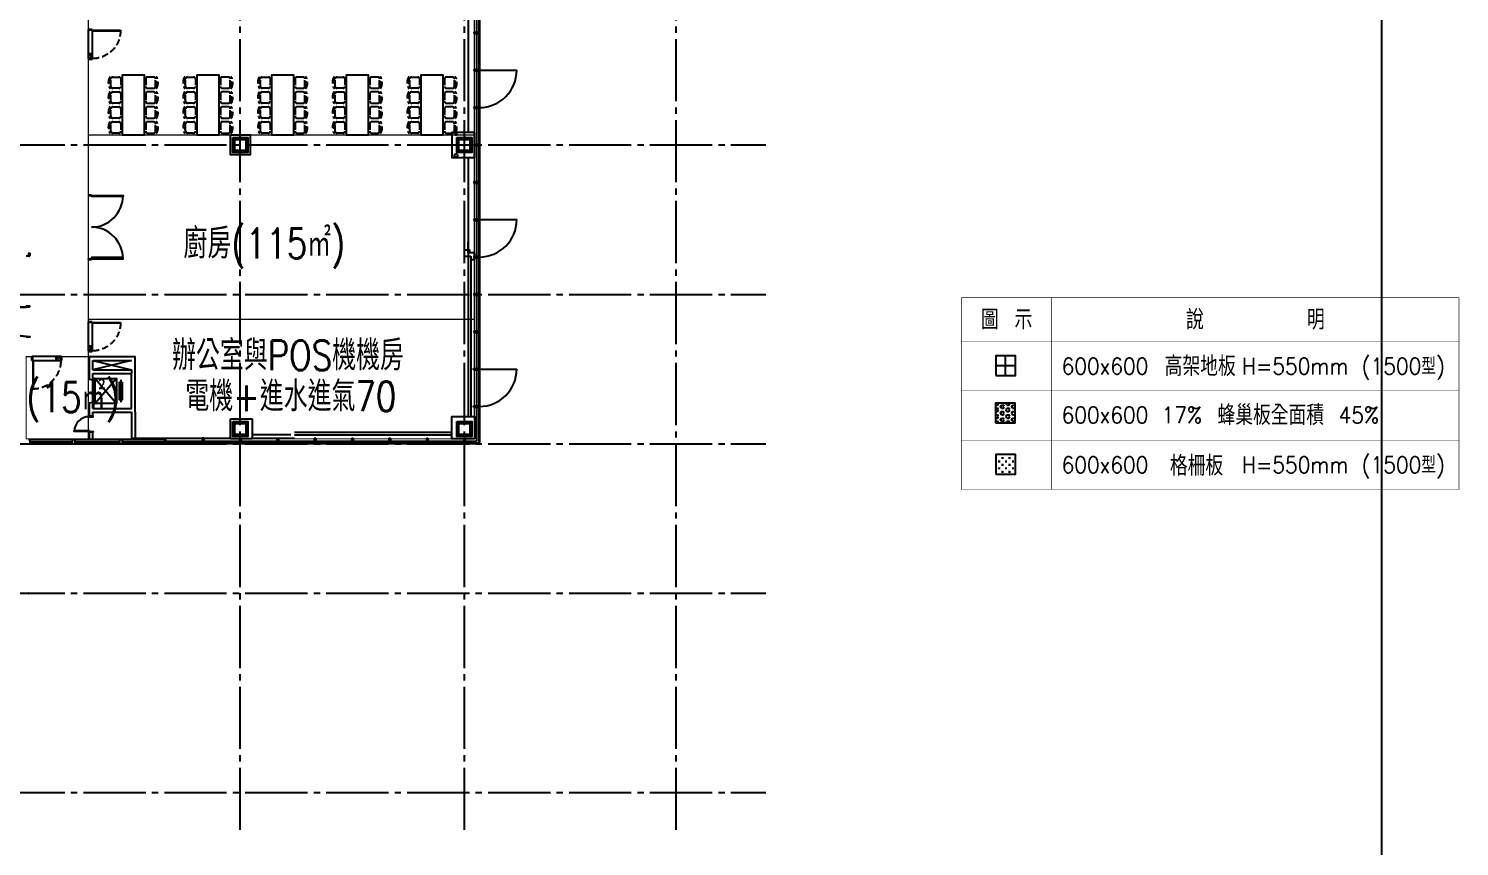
# Model space of a CAD drawing. Header units: millimetres. Extents: x -48783 to 30095, y 6477 to 24477.
# Drawn here: x 24350 to 30095, y 10534 to 13817 of the extents above; entities that cross this region are included whole.
import ezdxf
from ezdxf.enums import TextEntityAlignment as Align

# ---------------------------------------------------------------- set-up
doc = ezdxf.new("R2010")
doc.units = ezdxf.units.MM
doc.header["$LTSCALE"] = 100
for name, pattern in [('X-N-FAB-L20$0$1', [0.375, 0.25, -0.125]), ('X-N-FAB-L20$0$COL-CEN-LIN', [3.25, 2.5, -0.25, 0.25, -0.25]), ('X-N-FAB-L20$0$HIDDEN', [0.375, 0.25, -0.125])]:
    doc.linetypes.add(name, pattern=pattern)
for name, color, linetype in [('0-XREF', 7, 'Continuous'), ('188K-SM-03-F1-L20-ARCH-RF-Y2257103$0$K-TXT', 53, 'Continuous'), ('188K-SM-03-F1-L20-ARCH-RF-Y2257103$0$K-蜂巢板', 134, 'Continuous'), ('X-N-FAB-L20$0$08', 8, 'Continuous'), ('X-N-FAB-L20$0$BLOCK', 8, 'Continuous'), ('X-N-FAB-L20$0$CCL', 8, 'X-N-FAB-L20$0$COL-CEN-LIN'), ('X-N-FAB-L20$0$COL', 8, 'Continuous'), ('X-N-FAB-L20$0$COL-S', 8, 'Continuous'), ('X-N-FAB-L20$0$DOOR', 8, 'Continuous'), ('X-N-FAB-L20$0$DOORSILL', 8, 'Continuous'), ('X-N-FAB-L20$0$DW_Frame', 8, 'Continuous'), ('X-N-FAB-L20$0$FUN', 8, 'Continuous'), ('X-N-FAB-L20$0$FURNITURE', 8, 'Continuous'), ('X-N-FAB-L20$0$H-FURN', 8, 'X-N-FAB-L20$0$1'), ('X-N-FAB-L20$0$TXT-CODE', 8, 'Continuous')]:
    doc.layers.add(name, color=color, linetype=linetype)
doc.styles.add('188K-SM-03-F1-L20-ARCH-RF-Y2257103$0$Standard', font='txt.shx', dxfattribs={"bigfont": 'chineset.shx'})
doc.styles.add('X-N-FAB-L20$0$CHINA', font='simplex.shx', dxfattribs={"width": 0.75, "bigfont": 'chineset.shx'})
doc.styles.add('X-N-FAB-L20$0$Standard', font='romans.shx', dxfattribs={"bigfont": 'chineset.shx'})
doc.styles.add('X-N-FAB-L20$0$TG_NOTE_TEXT', font='simplex.shx', dxfattribs={"width": 0.75, "bigfont": 'chineset.shx'})
doc.dimstyles.new('X-N-FAB-L20$0$0-Defpoint', dxfattribs={"dimtxt": 15, "dimasz": 0.5, "dimexe": 0.5, "dimexo": 0.5, "dimgap": 0.5, "dimtad": 1, "dimdsep": 46, "dimtxsty": 'X-N-FAB-L20$0$CHINA', "dimblk": 'X-N-FAB-L20$0$_None', "dimcen": 10, "dimclrd": 256, "dimclre": 256, "dimclrt": 256, "dimadec": 0, "dimazin": 0, "dimtfac": 1, "dimtix": 1, "dimtmove": 2, "dimatfit": 3, "dimldrblk": 'X-N-FAB-L20$0$_None', "dimfxl": 0.5, "dimtolj": 1, "dimtzin": 0, "dimarcsym": 0})

# ---------------------------------------------------------------- blocks, each defined once
blk = doc.blocks.new('X-N-FAB-L20$0$A$C028b1125')
at = {"layer": 'X-N-FAB-L20$0$COL'}
blk.add_lwpolyline([(0, 60), (60, 60), (60, 0), (0, 0)], close=True, dxfattribs=at)
at = {"layer": 'X-N-FAB-L20$0$COL-S'}
for points in [[(5, 5), (5, 55), (55, 55), (55, 5)], [(8, 8), (8, 52), (52, 52), (52, 8)]]:
    blk.add_lwpolyline(points, close=True, dxfattribs=at)
blk = doc.blocks.new('X-N-FAB-L20$0$A$C20c95bda')
at = {"layer": 'X-N-FAB-L20$0$CCL'}
for p, q in [((26220, 0), (26220, 9160)), ((27120, 0), (27120, 9160)), ((27970, 0), (27970, 9160)), ((240, 2750), (28330, 2750)), ((240, 2150), (28330, 2150)), ((240, 1550), (28330, 1550)), ((240, 950), (28330, 950)), ((240, 150), (28330, 150))]:
    blk.add_line(p, q, dxfattribs=at)
at = {"layer": 'X-N-FAB-L20$0$COL'}
for p in [(26190, 2720), (27090, 2720), (26190, 1580), (27090, 1580)]:
    blk.add_blockref('X-N-FAB-L20$0$A$C028b1125', p, dxfattribs=at)
blk = doc.blocks.new('X-N-FAB-L20$0$A$C1d07c4d4')
for centre, radius in [((26783.5, 2767.2), 3.5), ((26783.5, 2682.8), 6.25)]:
    blk.add_circle(centre, radius)
at = {"layer": 'X-N-FAB-L20$0$08'}
for p, q in [((26866.4, 4538), (26866.4, 1536)), ((26875.3, 4477.1), (26875.3, 1527.1)), ((26877.4, 4475), (26877.4, 1525)), ((26832.4, 3875), (26832.4, 2775)), ((26856.5, 3178), (26877.4, 3178)), ((26856.5, 3172), (26856.5, 3178)), ((26856.5, 3172), (26877.4, 3172)), ((26866.4, 3172), (26866.4, 3178)), ((26873.4, 3172), (26873.4, 3178)), ((26875.3, 3172), (26875.3, 3178)), ((26856.5, 3028), (26877.4, 3028)), ((26856.5, 3022), (26856.5, 3028)), ((26856.5, 3022), (26877.4, 3022)), ((26866.4, 3022), (26866.4, 3028)), ((26873.4, 3022), (26873.4, 3028)), ((26875.3, 3022), (26875.3, 3028)), ((26875.3, 3025), (27025.3, 3025)), ((26877.4, 3025), (27027.4, 3025)), ((26856.5, 2872), (26856.5, 2878)), ((26856.5, 2878), (26877.4, 2878)), ((26866.4, 2872), (26866.4, 2878)), ((26873.4, 2872), (26873.4, 2878)), ((26875.3, 2872), (26875.3, 2878)), ((26856.5, 2872), (26877.4, 2872)), ((26856.5, 2728), (26877.4, 2728)), ((26856.5, 2722), (26856.5, 2728)), ((26856.5, 2722), (26877.4, 2722)), ((26866.4, 2722), (26866.4, 2728)), ((26873.4, 2722), (26873.4, 2728)), ((26875.3, 2722), (26875.3, 2728)), ((26832.4, 2675), (26832.4, 1635)), ((26832.4, 2675), (26832.4, 1635)), ((26856.5, 2572), (26856.5, 2578)), ((26856.5, 2578), (26877.4, 2578)), ((26856.5, 2572), (26877.4, 2572)), ((26866.4, 2572), (26866.4, 2578)), ((26873.4, 2572), (26873.4, 2578)), ((26875.3, 2572), (26875.3, 2578)), ((26856.5, 2422), (26856.5, 2428)), ((26856.5, 2428), (26877.4, 2428)), ((26856.5, 2422), (26877.4, 2422)), ((26866.4, 2422), (26866.4, 2428)), ((26873.4, 2422), (26873.4, 2428)), ((26875.3, 2422), (26875.3, 2428)), ((26875.3, 2425), (27025.3, 2425)), ((26877.4, 2425), (27027.4, 2425)), ((26817.4, 2279), (26817.4, 2304)), ((26817.4, 2304), (26832.4, 2304)), ((26832.4, 2291.5), (26832.4, 2334)), ((25070.4, 2279), (25057.4, 2279)), ((26817.4, 2279), (26842.4, 2279)), ((26856.5, 2291.5), (26832.4, 2291.5)), ((26832.4, 2279), (26832.4, 1635)), ((26842.4, 2279), (26842.4, 2265)), ((26842.4, 2265), (26842.4, 1635)), ((26842.4, 2265), (26856.5, 2265)), ((26856.5, 2291.5), (26856.5, 2265)), ((26856.5, 2272), (26856.5, 2278)), ((26856.5, 2278), (26877.4, 2278)), ((26856.5, 2272), (26877.4, 2272)), ((26866.4, 2272), (26866.4, 2278)), ((26873.4, 2272), (26873.4, 2278)), ((26875.3, 2272), (26875.3, 2278)), ((26856.5, 2122), (26856.5, 2128)), ((26856.5, 2128), (26877.4, 2128)), ((26866.4, 2122), (26866.4, 2128)), ((26873.4, 2122), (26873.4, 2128)), ((26875.3, 2122), (26875.3, 2128)), ((26856.5, 2122), (26877.4, 2122)), ((26856.5, 1972), (26856.5, 1978)), ((26856.5, 1978), (26877.4, 1978)), ((26856.5, 1972), (26877.4, 1972)), ((26866.4, 1972), (26866.4, 1978)), ((26873.4, 1972), (26873.4, 1978)), ((26875.3, 1972), (26875.3, 1978)), ((26854.4, 1822), (26854.4, 1828)), ((26854.4, 1828), (26877.4, 1828)), ((26854.4, 1822), (26854.4, 1828)), ((26854.4, 1822), (26877.4, 1822)), ((26856.5, 1822), (26856.5, 1828)), ((26856.5, 1828), (26877.4, 1828)), ((26856.5, 1822), (26877.4, 1822)), ((26866.4, 1822), (26866.4, 1828)), ((26866.4, 1822), (26866.4, 1828)), ((26873.4, 1822), (26873.4, 1828)), ((26873.4, 1822), (26873.4, 1828)), ((26875.3, 1822), (26875.3, 1828)), ((26875.3, 1822), (26875.3, 1828)), ((26875.3, 1825), (27025.3, 1825)), ((26877.4, 1822), (26877.4, 1828)), ((26877.4, 1825), (27027.4, 1825)), ((26854.4, 1672), (26854.4, 1678)), ((26854.4, 1678), (26877.4, 1678)), ((26854.4, 1672), (26854.4, 1678)), ((26854.4, 1672), (26877.4, 1672)), ((26856.5, 1672), (26856.5, 1678)), ((26856.5, 1678), (26877.4, 1678)), ((26856.5, 1672), (26877.4, 1672)), ((26866.4, 1672), (26866.4, 1678)), ((26866.4, 1672), (26866.4, 1678)), ((26873.4, 1672), (26873.4, 1678)), ((26873.4, 1672), (26873.4, 1678)), ((26875.3, 1672), (26875.3, 1678)), ((26875.3, 1672), (26875.3, 1678)), ((26877.4, 1672), (26877.4, 1678)), ((25877.4, 1625), (25964.9, 1625)), ((25877.4, 1545), (25877.4, 1625)), ((25964.9, 1625), (25964.9, 1545)), ((25964.9, 1563), (26119.9, 1563)), ((26767.4, 1570), (26134.9, 1570)), ((26767.4, 1560), (26134.9, 1560)), ((25067.4, 1542), (25617.4, 1542)), ((25067.4, 1525), (25617.4, 1525)), ((25072.4, 1542), (25072.4, 1525)), ((25072.4, 1533.5), (25242.4, 1533.5)), ((25242.4, 1542), (25242.4, 1525)), ((25252.4, 1542), (25252.4, 1525)), ((25252.4, 1533.5), (25432.4, 1533.5)), ((25432.4, 1542), (25432.4, 1525)), ((25442.4, 1542), (25442.4, 1525)), ((25442.4, 1533.5), (25612.4, 1533.5)), ((25479.9, 1548), (25877.4, 1548)), ((25612.4, 1542), (25612.4, 1525)), ((25617.4, 1542), (25617.4, 1525)), ((25617.4, 1536), (26866.4, 1536)), ((26875.3, 1527.1), (25617.4, 1527.1)), ((26877.4, 1525), (25617.4, 1525)), ((25770.4, 1548), (25764.4, 1548)), ((25764.4, 1548), (25764.4, 1527.1)), ((25770.4, 1536), (25764.4, 1536)), ((25770.4, 1529), (25764.4, 1529)), ((25770.4, 1527.1), (25764.4, 1527.1)), ((25770.4, 1548), (25770.4, 1527.1)), ((25964.9, 1545), (25877.4, 1545)), ((25914.4, 1548), (25914.4, 1527.1)), ((25914.4, 1536), (25920.4, 1536)), ((25914.4, 1529), (25920.4, 1529)), ((25914.4, 1527.1), (25920.4, 1527.1)), ((25920.4, 1548), (25920.4, 1527.1)), ((25964.9, 1548), (26134.9, 1548)), ((26064.4, 1548), (26064.4, 1527.1)), ((26064.4, 1548), (26070.4, 1548)), ((26064.4, 1536), (26070.4, 1536)), ((26064.4, 1529), (26070.4, 1529)), ((26064.4, 1527.1), (26070.4, 1527.1)), ((26070.4, 1548), (26070.4, 1527.1)), ((26214.4, 1548), (26220.4, 1548)), ((26214.4, 1548), (26214.4, 1527.1)), ((26214.4, 1536), (26220.4, 1536)), ((26214.4, 1529), (26220.4, 1529)), ((26214.4, 1527.1), (26220.4, 1527.1)), ((26220.4, 1548), (26220.4, 1527.1)), ((26364.4, 1548), (26364.4, 1527.1)), ((26364.4, 1548), (26370.4, 1548)), ((26364.4, 1536), (26370.4, 1536)), ((26364.4, 1529), (26370.4, 1529)), ((26364.4, 1527.1), (26370.4, 1527.1)), ((26370.4, 1548), (26370.4, 1527.1)), ((26514.4, 1548), (26514.4, 1527.1)), ((26514.4, 1548), (26520.4, 1548)), ((26514.4, 1536), (26520.4, 1536)), ((26514.4, 1529), (26520.4, 1529)), ((26514.4, 1527.1), (26520.4, 1527.1)), ((26520.4, 1548), (26520.4, 1527.1)), ((26664.4, 1548), (26664.4, 1527.1)), ((26664.4, 1548), (26670.4, 1548)), ((26664.4, 1536), (26670.4, 1536)), ((26664.4, 1529), (26670.4, 1529)), ((26664.4, 1527.1), (26670.4, 1527.1)), ((26670.4, 1548), (26670.4, 1527.1)), ((26814.4, 1548), (26814.4, 1527.1)), ((26814.4, 1548), (26820.4, 1548)), ((26814.4, 1548), (26814.4, 1527.1)), ((26814.4, 1548), (26820.4, 1548)), ((26814.4, 1536), (26820.4, 1536)), ((26814.4, 1536), (26820.4, 1536)), ((26814.4, 1529), (26820.4, 1529)), ((26814.4, 1529), (26820.4, 1529)), ((26814.4, 1527.1), (26820.4, 1527.1)), ((26814.4, 1527.1), (26820.4, 1527.1)), ((26820.4, 1548), (26820.4, 1527.1)), ((26820.4, 1548), (26820.4, 1527.1))]:
    blk.add_line(p, q, dxfattribs=at)
for points in [[(25957.4, 2731), (25957.4, 2685), (25877.4, 2685), (25877.4, 2765)], [(25877.4, 2765), (25957.4, 2765), (25957.4, 2731)], [(25067.6, 928.8), (25067.6, 925.8), (25066, 925.8), (25066, 924.2), (25067.6, 924.2), (25067.6, 921.2)]]:
    blk.add_lwpolyline(points, dxfattribs=at)
for points in [[(26857.4, 2775), (26767.4, 2775), (26767.4, 2675), (26857.4, 2675), (26857.4, 2775)], [(25887.4, 2755), (25947.4, 2755), (25947.4, 2695), (25887.4, 2695)], [(25892.4, 2700), (25892.4, 2750), (25942.4, 2750), (25942.4, 2700)], [(25895.4, 2703), (25895.4, 2747), (25939.4, 2747), (25939.4, 2703)], [(26787.4, 2755), (26847.4, 2755), (26847.4, 2695), (26787.4, 2695)], [(26792.4, 2700), (26792.4, 2750), (26842.4, 2750), (26842.4, 2700)], [(26795.4, 2703), (26795.4, 2747), (26839.4, 2747), (26839.4, 2703)], [(26837.4, 2294), (26832.4, 2294), (26832.4, 2304), (26837.4, 2304)], [(25067.4, 2279), (25070.4, 2279), (25070.4, 2282), (25073.4, 2282), (25073.4, 2289), (25067.4, 2289)], [(25887.4, 1615), (25947.4, 1615), (25947.4, 1555), (25887.4, 1555)], [(25892.4, 1560), (25892.4, 1610), (25942.4, 1610), (25942.4, 1560)], [(26857.4, 1545), (26767.4, 1545), (26767.4, 1635), (26857.4, 1635), (26857.4, 1545)], [(26787.4, 1615), (26847.4, 1615), (26847.4, 1555), (26787.4, 1555)], [(26792.4, 1560), (26792.4, 1610), (26842.4, 1610), (26842.4, 1560)], [(25895.4, 1563), (25895.4, 1607), (25939.4, 1607), (25939.4, 1563)], [(26795.4, 1563), (26795.4, 1607), (26839.4, 1607), (26839.4, 1563)]]:
    blk.add_lwpolyline(points, close=True, dxfattribs=at)
for centre in [(26877.4, 3025), (26877.4, 2425), (26877.4, 1825)]:
    blk.add_arc(centre, 150, 270.0002, 359.99995, dxfattribs=at)
blk = doc.blocks.new('*U161')
at = {"layer": 'X-N-FAB-L20$0$FURNITURE', "linetype": 'Continuous', "ltscale": 0.1}
blk.add_lwpolyline([(0, 0), (90, 0), (90, 240), (0, 240)], close=True, dxfattribs=at)
at = {"layer": 'X-N-FAB-L20$0$H-FURN'}
for p, q in [((-48.6, 231.9), (-46.8, 231)), ((138.6, 231.9), (136.8, 231)), ((-48.6, 188.1), (-46.8, 189)), ((138.6, 188.1), (136.8, 189)), ((-48.6, 171.9), (-46.8, 171)), ((-48.6, 128.1), (-46.8, 129)), ((138.6, 171.9), (136.8, 171)), ((138.6, 128.1), (136.8, 129)), ((-48.6, 111.9), (-46.8, 111)), ((-48.6, 68.1), (-46.8, 69)), ((138.6, 111.9), (136.8, 111)), ((138.6, 68.1), (136.8, 69)), ((-48.6, 51.9), (-46.8, 51)), ((-48.6, 8.1), (-46.8, 9)), ((138.6, 51.9), (136.8, 51)), ((138.6, 8.1), (136.8, 9))]:
    blk.add_line(p, q, dxfattribs=at)
for points in [[(-36.9, 187.5, -0.414214), (-44.4, 195), (-44.4, 225, -0.414214), (-36.9, 232.5), (-12.5, 232.5, -0.414214), (-5, 225), (-5, 195, -0.414214), (-12.5, 187.5)], [(126.9, 187.5, 0.414214), (134.4, 195), (134.4, 225, 0.414214), (126.9, 232.5), (102.5, 232.5, 0.414214), (95, 225), (95, 195, 0.414214), (102.5, 187.5)], [(-36.9, 127.5, -0.414214), (-44.4, 135), (-44.4, 165, -0.414214), (-36.9, 172.5), (-12.5, 172.5, -0.414214), (-5, 165), (-5, 135, -0.414214), (-12.5, 127.5)], [(126.9, 127.5, 0.414214), (134.4, 135), (134.4, 165, 0.414214), (126.9, 172.5), (102.5, 172.5, 0.414214), (95, 165), (95, 135, 0.414214), (102.5, 127.5)], [(-36.9, 67.5, -0.414214), (-44.4, 75), (-44.4, 105, -0.414214), (-36.9, 112.5), (-12.5, 112.5, -0.414214), (-5, 105), (-5, 75, -0.414214), (-12.5, 67.5)], [(126.9, 67.5, 0.414214), (134.4, 75), (134.4, 105, 0.414214), (126.9, 112.5), (102.5, 112.5, 0.414214), (95, 105), (95, 75, 0.414214), (102.5, 67.5)], [(-36.9, 7.5, -0.414214), (-44.4, 15), (-44.4, 45, -0.414214), (-36.9, 52.5), (-12.5, 52.5, -0.414214), (-5, 45), (-5, 15, -0.414214), (-12.5, 7.5)], [(126.9, 7.5, 0.414214), (134.4, 15), (134.4, 45, 0.414214), (126.9, 52.5), (102.5, 52.5, 0.414214), (95, 45), (95, 15, 0.414214), (102.5, 7.5)]]:
    blk.add_lwpolyline(points, format="xyb", close=True, dxfattribs=at)
for centre, radius, start, end in [((-1.9, 210), 53.1, 156.60739, 203.39261), ((-49.3, 230.5), 1.5, 64.94238, 156.60739), ((-47.4, 229.6), 1.5, 336.67451, 64.94238), ((137.4, 229.6), 1.5, 115.05762, 203.32549), ((139.3, 230.5), 1.5, 23.39261, 115.05762), ((91.9, 210), 53.1, 336.60739, 23.39261), ((-49.3, 189.5), 1.5, 203.39261, 295.05762), ((-1.9, 210), 48.1, 156.67451, 203.32549), ((-47.4, 190.4), 1.5, 295.05762, 23.32549), ((137.4, 190.4), 1.5, 156.67451, 244.94238), ((91.9, 210), 48.1, 336.67451, 23.32549), ((139.3, 189.5), 1.5, 244.94238, 336.60739), ((-1.9, 150), 53.1, 156.60739, 203.39261), ((-49.3, 170.5), 1.5, 64.94238, 156.60739), ((-49.3, 129.5), 1.5, 203.39261, 295.05762), ((-1.9, 150), 48.1, 156.67451, 203.32549), ((-47.4, 169.6), 1.5, 336.67451, 64.94238), ((-47.4, 130.4), 1.5, 295.05762, 23.32549), ((137.4, 169.6), 1.5, 115.05762, 203.32549), ((137.4, 130.4), 1.5, 156.67451, 244.94238), ((91.9, 150), 48.1, 336.67451, 23.32549), ((139.3, 170.5), 1.5, 23.39261, 115.05762), ((139.3, 129.5), 1.5, 244.94238, 336.60739), ((91.9, 150), 53.1, 336.60739, 23.39261), ((-1.9, 90), 53.1, 156.60739, 203.39261), ((-49.3, 110.5), 1.5, 64.94238, 156.60739), ((-49.3, 69.5), 1.5, 203.39261, 295.05762), ((-1.9, 90), 48.1, 156.67451, 203.32549), ((-47.4, 109.6), 1.5, 336.67451, 64.94238), ((-47.4, 70.4), 1.5, 295.05762, 23.32549), ((137.4, 109.6), 1.5, 115.05762, 203.32549), ((137.4, 70.4), 1.5, 156.67451, 244.94238), ((91.9, 90), 48.1, 336.67451, 23.32549), ((139.3, 110.5), 1.5, 23.39261, 115.05762), ((139.3, 69.5), 1.5, 244.94238, 336.60739), ((91.9, 90), 53.1, 336.60739, 23.39261), ((-1.9, 30), 53.1, 156.60739, 203.39261), ((-49.3, 50.5), 1.5, 64.94238, 156.60739), ((-49.3, 9.5), 1.5, 203.39261, 295.05762), ((-1.9, 30), 48.1, 156.67451, 203.32549), ((-47.4, 49.6), 1.5, 336.67451, 64.94238), ((-47.4, 10.4), 1.5, 295.05762, 23.32549), ((137.4, 49.6), 1.5, 115.05762, 203.32549), ((137.4, 10.4), 1.5, 156.67451, 244.94238), ((91.9, 30), 48.1, 336.67451, 23.32549), ((139.3, 50.5), 1.5, 23.39261, 115.05762), ((139.3, 9.5), 1.5, 244.94238, 336.60739), ((91.9, 30), 53.1, 336.60739, 23.39261)]:
    blk.add_arc(centre, radius, start, end, dxfattribs=at)
blk = doc.blocks.new('X-N-FAB-L20$0$A$C3E283735')
at = {"layer": 'X-N-FAB-L20$0$DOOR', "linetype": 'Continuous'}
for p, q in [((39, 124), (39, 10)), ((42, 10), (42, 124)), ((-75, 10), (-72, 10)), ((-75, 10), (-75, -5)), ((-72, 10), (-72, -5)), ((39, 10), (42, 10)), ((45, 10), (42, 10)), ((42, 10), (42, -5)), ((45, 10), (45, -5)), ((-72, -5), (-75, -5)), ((42, -5), (45, -5))]:
    blk.add_line(p, q, dxfattribs=at)
at = {"layer": 'X-N-FAB-L20$0$DOOR', "linetype": 'X-N-FAB-L20$0$HIDDEN'}
blk.add_arc((42, 10), 114, 90, 180, dxfattribs=at)
at = {"layer": 'X-N-FAB-L20$0$DOORSILL', "linetype": 'Continuous'}
for p, q in [((42, 10), (-72, 10)), ((-72, -5), (42, -5))]:
    blk.add_line(p, q, dxfattribs=at)
at = {"layer": 'DefPoints', "style": 'X-N-FAB-L20$0$CHINA', "width": 0.75}
blk.add_text('120', height=10, dxfattribs=at).set_placement((-71, -4.3))
blk = doc.blocks.new('*U159')
at = {"color": 0}
for p, q in [((-3, -12), (-3, 0)), ((257, -12), (257, 0))]:
    blk.add_line(p, q, dxfattribs=at)
for points in [[(0, 0), (0, 127), (4.375, 127), (4.375, 0)], [(254, 0), (254, 127), (249.625, 127), (249.625, 0)]]:
    blk.add_lwpolyline(points, close=True, dxfattribs=at)
for centre, start, end in [((0, 0), 0, 90), ((254, 0), 90, 180)]:
    blk.add_arc(centre, 127, start, end, dxfattribs=at)
at = {"layer": 'X-N-FAB-L20$0$DW_Frame'}
for points in [[(-3, -12), (0, -12), (0, 0), (-3, 0)], [(257, -12), (254, -12), (254, 0), (257, 0)]]:
    blk.add_lwpolyline(points, dxfattribs=at)
at = {"color": 0, "style": 'X-N-FAB-L20$0$Standard', "width": 0.5}
for tag, p in [('NO', (-5, 5)), ('TYPE', (24.375, 5))]:
    blk.add_attdef(tag, text='', height=10, dxfattribs=at).set_placement(p, align=Align.BOTTOM_RIGHT)
blk.add_attdef('DESC', text='', height=10, dxfattribs=at).set_placement((24.375, 6.5), align=Align.BOTTOM_LEFT)
at = {"color": 0, "style": 'X-N-FAB-L20$0$TG_NOTE_TEXT', "width": 0.5, "flags": 1}
blk.add_attdef('WH', text='', height=20, dxfattribs=at).set_placement((259, 5), align=Align.BOTTOM_LEFT)
blk = doc.blocks.new('*D158')
at = {"layer": 'DefPoints', "lineweight": -2, "transparency": 16777216}
blk.add_line((0, 0), (125, 0), dxfattribs=at)
at = {"layer": 'DefPoints', "color": 0, "transparency": 16777216}
for p in [(0, 0), (125, 0), (125, 0)]:
    blk.add_point(p, dxfattribs=at)
at = {"layer": 'DefPoints', "transparency": 16777216, "insert": (18.5, 8), "char_height": 15, "attachment_point": 5, "style": 'X-N-FAB-L20$0$CHINA'}
blk.add_mtext('\\A1;125', dxfattribs=at)
blk = doc.blocks.new('X-N-FAB-L20$0$_None')
blk = doc.blocks.new('188K-SM-03-F1-L20-ARCH-RF-Y2257103$0$蜂巢版')
h = blk.add_hatch()
h.set_pattern_fill('HEX', color=256, scale=1.8, style=0)
h.set_pattern_definition([(0, (70406.274, 10045.122), (0, 9.8987), [5.715, -11.43]), (120, (70406.274, 10045.122), (-8.5725, -4.9493), [5.715, -11.43]), (60, (70411.989, 10045.122), (-8.5725, 4.9493), [5.715, -11.43])])
h.paths.add_polyline_path([(70406.3, 10057.1), (70466.3, 10057.1), (70466.3, 10117.1), (70406.3, 10117.1)])
blk.add_lwpolyline([(70406.3, 10057.1), (70466.3, 10057.1), (70466.3, 10117.1), (70406.3, 10117.1)], close=True)
blk = doc.blocks.new('188K-SM-03-F1-L20-ARCH-RF-Y2257103')
at = {"layer": '188K-SM-03-F1-L20-ARCH-RF-Y2257103$0$K-TXT', "lineweight": -2, "ltscale": 1000}
h = blk.add_hatch(dxfattribs=at)
h.set_pattern_fill('CROSS', color=30, scale=2.2)
h.set_pattern_definition([(0, (-48675.361, -4321.144), (13.97, 13.97), [6.985, -20.955]), (90, (-48671.868, -4324.636), (-13.97, 13.97), [6.985, -20.955])])
h.paths.add_polyline_path([(28233.3, 12028), (28312.5, 12028), (28312.5, 12107.2), (28233.3, 12107.2)])
at = {"layer": '188K-SM-03-F1-L20-ARCH-RF-Y2257103$0$K-TXT', "color": 191, "lineweight": -2, "ltscale": 1000}
for p, q in [((28272.9, 12424), (28272.9, 12503.2)), ((28312.5, 12463.6), (28233.3, 12463.6))]:
    blk.add_line(p, q, dxfattribs=at)
at = {"layer": '188K-SM-03-F1-L20-ARCH-RF-Y2257103$0$K-TXT', "lineweight": -2, "ltscale": 0.01, "const_width": 2.2}
for points in [[(30093.8, 12736.6), (28095.4, 12736.6)], [(28095.4, 12736.6), (28095.4, 11966.6)], [(30093.8, 12736.6), (28095.4, 12736.6)], [(28458, 12736.6), (28458, 11966.6)], [(30093.8, 12736.6), (30093.8, 11966.6)], [(30093.8, 12560.6), (28095.4, 12560.6)], [(30093.8, 12362.6), (28095.4, 12362.6)], [(30093.8, 12164.6), (28095.4, 12164.6)], [(30093.8, 12164.6), (28095.4, 12164.6)], [(30093.8, 11966.6), (28095.4, 11966.6)], [(30093.8, 11966.6), (28095.4, 11966.6)]]:
    blk.add_lwpolyline(points, dxfattribs=at)
at = {"layer": '188K-SM-03-F1-L20-ARCH-RF-Y2257103$0$K-TXT', "color": 191, "lineweight": -2, "ltscale": 1000}
blk.add_lwpolyline([(28233.3, 12424), (28312.5, 12424), (28312.5, 12503.2), (28233.3, 12503.2)], close=True, dxfattribs=at)
at = {"layer": '188K-SM-03-F1-L20-ARCH-RF-Y2257103$0$K-TXT', "color": 30, "lineweight": -2, "ltscale": 1000}
blk.add_lwpolyline([(28233.3, 12028), (28312.5, 12028), (28312.5, 12107.2), (28233.3, 12107.2)], close=True, dxfattribs=at)
at = {"layer": '188K-SM-03-F1-L20-ARCH-RF-Y2257103$0$K-蜂巢板', "xscale": 1.319999551340811, "yscale": 1.319999551340811, "zscale": 1.319999551340811}
blk.add_blockref('188K-SM-03-F1-L20-ARCH-RF-Y2257103$0$蜂巢版', (-64703.8, -1041.3), dxfattribs=at)
at = {"layer": '188K-SM-03-F1-L20-ARCH-RF-Y2257103$0$K-TXT', "lineweight": -2, "style": '188K-SM-03-F1-L20-ARCH-RF-Y2257103$0$Standard', "width": 0.9}
for s, p in [('圖 示', (28276.7, 12648.6)), ('說      明', (29275.9, 12648.6))]:
    blk.add_text(s, height=79.2, dxfattribs=at).set_placement(p, align=Align.MIDDLE_CENTER)
for s, height, p in [('600x600      H=550mm (1500型)', 66, (28497.6, 12461.6)), ('高架地板', 79.2, (28911.6, 12461.6)), ('600x600 17%%% ', 66, (28497.6, 12265.5)), ('蜂巢板全面積', 79.2, (29123.9, 12265.5)), ('45%%%', 66, (29610.1, 12265.5)), ('600x600      H=550mm (1500型)', 66, (28497.6, 12065.6)), ('格柵板', 79.2, (28932.5, 12062.2))]:
    blk.add_text(s, height=height, dxfattribs=at).set_placement(p, align=Align.MIDDLE_LEFT)
blk = doc.blocks.new('*U157')
at = {"layer": 'X-N-FAB-L20$0$DOOR', "linetype": 'Continuous'}
for points in [[(3, 15), (6, 15), (6, 133.946), (3, 133.946)], [(3, 0), (0, 0), (0, 15), (3, 15)], [(125, 15), (122, 15), (122, 0), (125, 0)]]:
    blk.add_lwpolyline(points, close=True, dxfattribs=at)
at = {"layer": 'X-N-FAB-L20$0$DOOR', "linetype": 'X-N-FAB-L20$0$HIDDEN'}
blk.add_arc((3, 15), 119, 0, 90, dxfattribs=at)
at = {"layer": 'DefPoints'}
dim = blk.add_linear_dim(base=(125, 0), p1=(0, 0), p2=(125, 0), dimstyle='X-N-FAB-L20$0$0-Defpoint', dxfattribs=at)
dim.commit()
dim.dimension.update_dxf_attribs({"geometry": '*D158', "text_midpoint": (18.531, 8), "dimtype": 128})
blk = doc.blocks.new('X-N-FAB-L20')
for p, q in [((24592.5, 12500), (24592.5, 12412)), ((24592.5, 12500), (24777.5, 12500)), ((24607.5, 12485), (24762.5, 12447.5)), ((24762.5, 12485), (24607.5, 12447.5)), ((24607.5, 12447.5), (24607.5, 12485)), ((24607.5, 12485), (24762.5, 12485)), ((24777.5, 12277.5), (24777.5, 12500)), ((24607.5, 12447.5), (24762.5, 12447.5)), ((24607.5, 12432.5), (24762.5, 12432.5)), ((24607.5, 12407), (24607.5, 12432.5)), ((24607.5, 12412), (24607.5, 12312)), ((24607.5, 12412), (24607.5, 12312)), ((24702.5, 12412), (24617.5, 12312)), ((24617.5, 12412), (24702.5, 12312)), ((24762.5, 12447.5), (24762.5, 12432.5)), ((24762.5, 12292.5), (24762.5, 12432.5)), ((24592.5, 12409), (24607.5, 12407)), ((24607.5, 12407), (24607.5, 12407)), ((24607.5, 12317), (24607.5, 12407)), ((24720, 12407), (24720, 12317)), ((24592.5, 12315), (24607.5, 12317)), ((24592.5, 12312), (24592.5, 12260.9)), ((24607.5, 12260.9), (24592.5, 12260.9)), ((24607.5, 12292.5), (24762.5, 12292.5)), ((24607.5, 12277.5), (24762.5, 12277.5)), ((24762.5, 12277.5), (24762.5, 12170)), ((24777.5, 12277.5), (24777.5, 12170)), ((24607.5, 12197), (24592.5, 12197)), ((24592.5, 12197), (24592.5, 12170))]:
    blk.add_line(p, q)
at = {"const_width": 5}
for points in [[(26140, 13390), (24590, 13390), (24590, 16200), (26140, 16200)], [(24590, 13390), (26140, 13390), (26140, 12650), (24590, 12650)], [(26140, 12650), (24590, 12650), (24590, 12170), (26140, 12170)], [(24777.5, 12500), (24340, 12500), (24340, 12170), (24777.5, 12170)]]:
    blk.add_lwpolyline(points, close=True, dxfattribs=at)
for points in [[(24592.5, 12412), (24591.5, 12412), (24591.5, 12409), (24592.5, 12409)], [(24592.5, 12312), (24591.5, 12312), (24591.5, 12315), (24592.5, 12315)], [(24607.5, 12292.5), (24607.5, 12317)], [(24607.5, 12260.9), (24607.5, 12277.5)], [(24607.5, 12170), (24607.5, 12197)]]:
    blk.add_lwpolyline(points)
for points in [[(24610.5, 12312), (24610.5, 12412), (24607.5, 12412), (24607.5, 12312)], [(24617.5, 12312), (24617.5, 12412), (24614.5, 12412), (24614.5, 12312)], [(24617.5, 12412), (24702.5, 12412), (24702.5, 12312), (24617.5, 12312), (24617.5, 12412)], [(24725, 12397), (24725, 12327), (24715, 12327), (24715, 12397), (24725, 12397)], [(24590.2, 12259), (24593.1, 12259), (24593.1, 12258), (24609.8, 12258), (24609.8, 12260.9), (24590.2, 12260.9)], [(24593.1, 12199), (24533.1, 12199), (24533.1, 12202.9), (24593.1, 12202.9)], [(24590.2, 12199), (24593.1, 12199), (24593.1, 12199.9), (24609.8, 12199.9), (24609.8, 12197), (24590.2, 12197)]]:
    blk.add_lwpolyline(points, close=True)
blk.add_arc((24593.1, 12199), 60, 90, 180)
at = {"layer": 'DefPoints'}
blk.add_lwpolyline([(-5216.5, 24477.2), (-5216.5, 6477.2), (29783.5, 6477.2), (29783.5, 24477.2)], close=True, dxfattribs=at)
blk.add_blockref('X-N-FAB-L20$0$A$C1d07c4d4', (-717.4, 10625))
at = {"layer": 'X-N-FAB-L20$0$BLOCK'}
blk.add_blockref('X-N-FAB-L20$0$A$C20c95bda', (-1020, 10600), dxfattribs=at)
at = {"layer": 'X-N-FAB-L20$0$DOOR', "xscale": -1}
for name, p, rotation in [('X-N-FAB-L20$0$A$C3E283735', (24595, 13768.2), 270), ('*U157', (24355, 12703), 90), ('X-N-FAB-L20$0$A$C3E283735', (24595, 12595), 270)]:
    blk.add_blockref(name, p, dxfattribs=dict(at, rotation=rotation))
at = {"layer": 'X-N-FAB-L20$0$DOOR', "xscale": -1, "yscale": -1, "rotation": 90}
blk.add_blockref('*U159', (24602, 13147), dxfattribs=at)
at = {"layer": 'X-N-FAB-L20$0$DOOR', "rotation": 180.0000000000047}
blk.add_blockref('X-N-FAB-L20$0$A$C3E283735', (24408.5, 12495), dxfattribs=at)
at = {"layer": 'X-N-FAB-L20$0$FUN', "linetype": 'X-N-FAB-L20$0$HIDDEN'}
for p in [(24725, 13390), (25025, 13390), (25325, 13390), (25625, 13390), (25925, 13390)]:
    blk.add_blockref('*U161', p, dxfattribs=at)
at = {"layer": 'X-N-FAB-L20$0$TXT-CODE', "style": 'X-N-FAB-L20$0$CHINA', "width": 0.8}
for s, p in [('廚房(115㎡)', (25297, 12954.5)), ('辦公室與POS機機房', (25391.4, 12505.5)), ('(15㎡)', (24528.4, 12337.1)), ('電機+進水進氣70', (25403, 12340.9))]:
    blk.add_text(s, height=120, dxfattribs=at).set_placement(p, align=Align.MIDDLE_CENTER)

msp = doc.modelspace()

# ---------------------------------------------------------------- block references
at = {"layer": '0-XREF'}
for name in ['X-N-FAB-L20', '188K-SM-03-F1-L20-ARCH-RF-Y2257103']:
    msp.add_blockref(name, (0, 0), dxfattribs=at)

doc.saveas('drawing.dxf')
